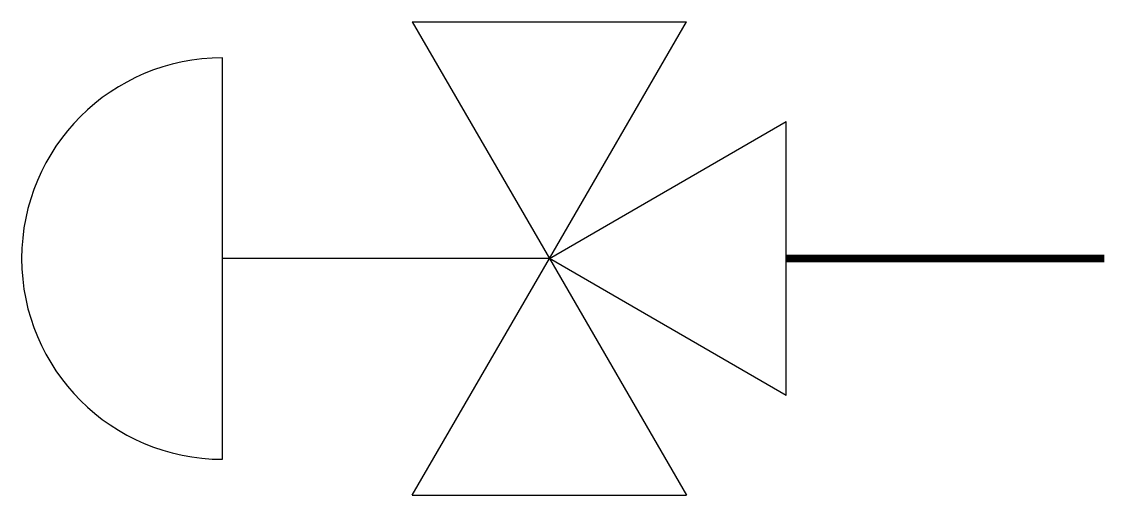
# Model space of a CAD drawing. Extents: x -108540 to -107291, y -159006 to -158462.
import ezdxf

# ---------------------------------------------------------------- set-up
doc = ezdxf.new("R2010")
doc.units = 0
doc.header["$LTSCALE"] = 1000
doc.header["$MEASUREMENT"] = 0
doc.layers.add('TEXT', color=4, linetype='CONTINUOUS')

msp = doc.modelspace()

# ---------------------------------------------------------------- linework, layer by layer
at = {"layer": 'TEXT'}
for p, q in [((-108091.3, -158461.8), (-107776.3, -158461.8)), ((-108091.3, -158461.8), (-107933.8, -158734.1)), ((-107933.8, -158734.1), (-107776.3, -158461.8)), ((-108309.5, -158964.8), (-108309.5, -158503.3)), ((-107933.8, -158734.1), (-107661.6, -158576.6)), ((-107661.6, -158891.6), (-107661.6, -158576.6)), ((-107933.8, -158734.1), (-108309.5, -158734.1)), ((-108091.3, -159006.3), (-107933.8, -158734.1)), ((-107933.8, -158734.1), (-107776.3, -159006.3)), ((-107661.6, -158891.6), (-107933.8, -158734.1)), ((-107661.6, -158734.1), (-107296, -158734.1)), ((-108091.3, -159006.3), (-107776.3, -159006.3))]:
    msp.add_line(p, q, dxfattribs=at)
at = {"layer": 'TEXT', "const_width": 9}
msp.add_lwpolyline([(-107661.6, -158734.1), (-107296, -158734.1)], dxfattribs=at)
at = {"layer": 'TEXT'}
msp.add_arc((-108309.5, -158734.1), 230.8, 90, 270, dxfattribs=at)

doc.saveas('drawing.dxf')
